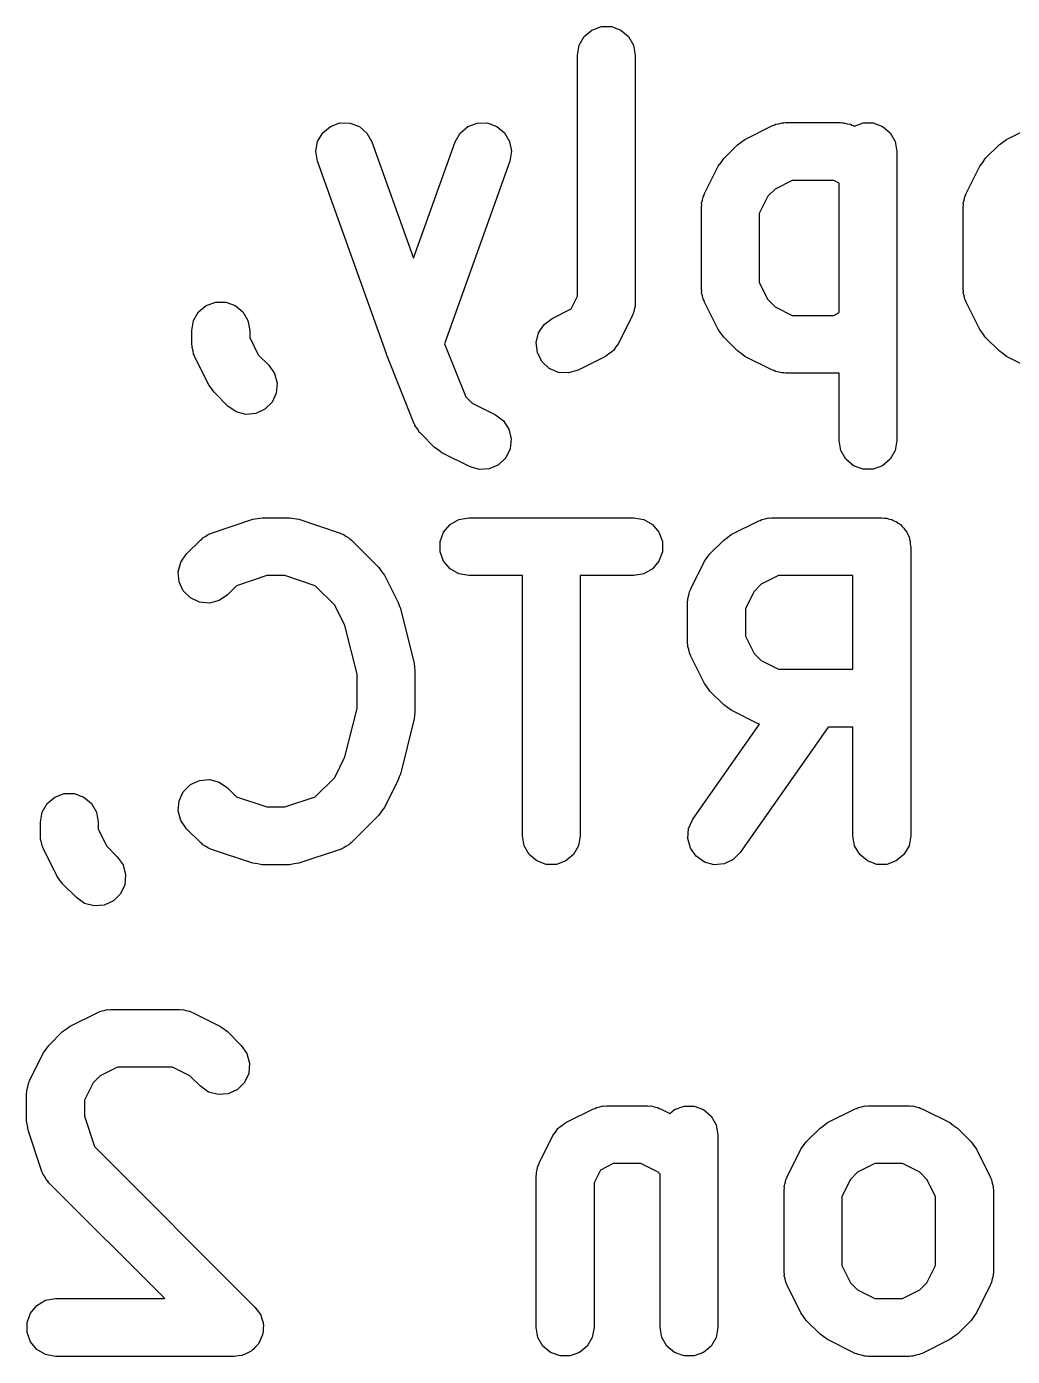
# Model space of a CAD drawing. Extents: x 51.7 to 143, y -96 to -37.9.
# Drawn here: x 78.03 to 83.14, y -75 to -68.1 of the extents above; entities that cross this region are included whole.
import ezdxf

# ---------------------------------------------------------------- set-up
doc = ezdxf.new("R2010")
doc.units = 0
doc.header["$MEASUREMENT"] = 0
doc.layers.add('BLACK', color=7, linetype='CONTINUOUS')

msp = doc.modelspace()

# ---------------------------------------------------------------- linework, layer by layer
at = {"layer": 'BLACK', "linetype": 'CONTINUOUS'}
for p, q in [((80.9172, -68.1552), (80.9571, -68.1217)), ((80.9571, -68.1217), (81.0061, -68.1038)), ((81.0061, -68.1038), (81.0582, -68.1038)), ((81.0582, -68.1038), (81.1071, -68.1217)), ((81.1071, -68.1217), (81.147, -68.1552)), ((80.8821, -68.2516), (80.8912, -68.2003)), ((80.8912, -68.2003), (80.9172, -68.1552)), ((81.147, -68.1552), (81.1731, -68.2003)), ((81.1731, -68.2003), (81.1821, -68.2516)), ((80.8821, -69.5019), (80.8821, -68.2516)), ((81.1821, -68.2516), (81.1821, -69.5373)), ((79.5607, -68.6545), (79.6008, -68.6212)), ((79.6008, -68.6212), (79.6498, -68.6037)), ((79.6498, -68.6037), (79.7019, -68.604)), ((79.7019, -68.604), (79.7508, -68.6221)), ((79.7508, -68.6221), (79.7905, -68.6558)), ((80.2738, -68.6558), (80.3135, -68.6221)), ((80.3135, -68.6221), (80.3623, -68.604)), ((80.3623, -68.604), (80.4144, -68.6037)), ((80.4144, -68.6037), (80.4635, -68.6212)), ((80.4635, -68.6212), (80.5036, -68.6545)), ((81.7508, -68.6888), (81.8936, -68.6174)), ((81.8936, -68.6174), (81.9019, -68.6149)), ((81.9019, -68.6149), (81.9094, -68.6106)), ((81.9094, -68.6106), (81.9267, -68.6076)), ((81.9267, -68.6076), (81.9436, -68.6026)), ((81.9436, -68.6026), (81.9522, -68.6031)), ((81.9522, -68.6031), (81.9607, -68.6016)), ((81.9607, -68.6016), (82.2464, -68.6016)), ((82.2464, -68.6016), (82.2549, -68.6031)), ((82.2549, -68.6031), (82.2636, -68.6026)), ((82.2636, -68.6026), (82.2804, -68.6076)), ((82.2804, -68.6076), (82.2977, -68.6106)), ((82.2977, -68.6106), (82.3052, -68.6149)), ((82.3052, -68.6149), (82.3135, -68.6174)), ((82.3135, -68.6174), (82.3188, -68.62)), ((82.3188, -68.62), (82.3632, -68.6038)), ((82.3632, -68.6038), (82.4153, -68.6038)), ((82.4153, -68.6038), (82.4643, -68.6217)), ((82.4643, -68.6217), (82.5042, -68.6552)), ((83.1079, -68.6888), (83.2508, -68.6174)), ((79.525, -68.7507), (79.5344, -68.6994)), ((79.5344, -68.6994), (79.5607, -68.6545)), ((79.7905, -68.6558), (79.8163, -68.7011)), ((79.8163, -68.7011), (80.0321, -69.3056)), ((80.0321, -69.3056), (80.248, -68.7011)), ((80.248, -68.7011), (80.2738, -68.6558)), ((80.5036, -68.6545), (80.5299, -68.6994)), ((80.5299, -68.6994), (80.5393, -68.7507)), ((81.7315, -68.7031), (81.7508, -68.6888)), ((82.5042, -68.6552), (82.5302, -68.7003)), ((82.5302, -68.7003), (82.5393, -68.7516)), ((83.0886, -68.7032), (83.1079, -68.6888)), ((79.5337, -68.802), (79.525, -68.7507)), ((80.5393, -68.7507), (80.5305, -68.802)), ((81.6404, -68.7884), (81.7118, -68.7169)), ((81.7118, -68.7169), (81.7315, -68.7031)), ((82.5393, -68.7516), (82.5393, -70.2516)), ((82.9975, -68.7884), (83.0689, -68.7169)), ((83.0689, -68.7169), (83.0886, -68.7032)), ((79.8909, -69.802), (79.5337, -68.802)), ((80.5305, -68.802), (80.1925, -69.7486)), ((81.5408, -68.9702), (81.6123, -68.8273)), ((81.6123, -68.8273), (81.6266, -68.8081)), ((81.6266, -68.8081), (81.6404, -68.7884)), ((82.898, -68.9702), (82.9694, -68.8273)), ((82.9694, -68.8273), (82.9837, -68.8081)), ((82.9837, -68.8081), (82.9975, -68.7884)), ((81.9961, -68.9016), (81.9067, -68.9463)), ((82.211, -68.9016), (81.9961, -68.9016)), ((82.2393, -68.9157), (82.211, -68.9016)), ((81.5384, -68.9785), (81.5408, -68.9702)), ((81.9067, -68.9463), (81.8697, -68.9833)), ((82.2393, -69.5874), (82.2393, -68.9157)), ((82.8955, -68.9785), (82.898, -68.9702)), ((81.525, -69.0373), (81.5265, -69.0288)), ((81.525, -69.4659), (81.525, -69.0373)), ((81.526, -69.0201), (81.531, -69.0033)), ((81.5265, -69.0288), (81.526, -69.0201)), ((81.531, -69.0033), (81.534, -68.986)), ((81.534, -68.986), (81.5384, -68.9785)), ((81.8697, -68.9833), (81.825, -69.0727)), ((82.8821, -69.0373), (82.8836, -69.0288)), ((82.8821, -69.4659), (82.8821, -69.0373)), ((82.8831, -69.0201), (82.8881, -69.0033)), ((82.8836, -69.0288), (82.8831, -69.0201)), ((82.8881, -69.0033), (82.8912, -68.986)), ((82.8912, -68.986), (82.8955, -68.9785)), ((81.825, -69.0727), (81.825, -69.4304)), ((81.825, -69.4304), (81.8697, -69.5199)), ((80.8489, -69.5683), (80.8821, -69.5019)), ((81.5265, -69.4744), (81.525, -69.4659)), ((81.526, -69.483), (81.5265, -69.4744)), ((81.531, -69.4998), (81.526, -69.483)), ((81.534, -69.5172), (81.531, -69.4998)), ((81.5384, -69.5247), (81.534, -69.5172)), ((81.5408, -69.5329), (81.5384, -69.5247)), ((81.8697, -69.5199), (81.9067, -69.5569)), ((82.8836, -69.4744), (82.8821, -69.4659)), ((82.8831, -69.483), (82.8836, -69.4744)), ((82.8881, -69.4998), (82.8831, -69.483)), ((82.8912, -69.5172), (82.8881, -69.4998)), ((82.8955, -69.5247), (82.8912, -69.5172)), ((82.898, -69.5329), (82.8955, -69.5247)), ((78.8912, -69.6288), (78.9172, -69.5837)), ((78.9172, -69.5837), (78.9571, -69.5502)), ((78.9571, -69.5502), (79.0061, -69.5324)), ((79.0061, -69.5324), (79.0582, -69.5324)), ((79.0582, -69.5324), (79.1071, -69.5502)), ((79.1071, -69.5502), (79.147, -69.5837)), ((79.147, -69.5837), (79.1731, -69.6288)), ((80.7508, -69.6174), (80.8489, -69.5683)), ((81.1688, -69.5961), (81.1663, -69.6044)), ((81.1731, -69.5886), (81.1688, -69.5961)), ((81.1761, -69.5713), (81.1731, -69.5886)), ((81.1812, -69.5544), (81.1761, -69.5713)), ((81.1821, -69.5373), (81.1806, -69.5458)), ((81.1806, -69.5458), (81.1812, -69.5544)), ((81.6123, -69.6758), (81.5408, -69.5329)), ((81.9067, -69.5569), (81.9961, -69.6016)), ((82.211, -69.6016), (82.2393, -69.5874)), ((82.9694, -69.6758), (82.898, -69.5329)), ((78.8821, -69.6801), (78.8912, -69.6288)), ((79.1731, -69.6288), (79.1821, -69.6801)), ((80.6802, -69.6919), (80.7089, -69.6484)), ((80.7089, -69.6484), (80.7508, -69.6174)), ((81.1663, -69.6044), (81.0949, -69.7472)), ((81.9961, -69.6016), (82.211, -69.6016)), ((78.8821, -69.7516), (78.8821, -69.6801)), ((79.1821, -69.6801), (79.1821, -69.7162)), ((79.1821, -69.7162), (79.2268, -69.8056)), ((80.6681, -69.7426), (80.6802, -69.6919)), ((81.6266, -69.6951), (81.6123, -69.6758)), ((81.6404, -69.7148), (81.6266, -69.6951)), ((81.7118, -69.7862), (81.6404, -69.7148)), ((82.9837, -69.6951), (82.9694, -69.6758)), ((82.9975, -69.7148), (82.9837, -69.6951)), ((83.0689, -69.7862), (82.9975, -69.7148)), ((78.8836, -69.7601), (78.8821, -69.7516)), ((78.8831, -69.7687), (78.8836, -69.7601)), ((78.8881, -69.7856), (78.8831, -69.7687)), ((78.8912, -69.8029), (78.8881, -69.7856)), ((78.8955, -69.8104), (78.8912, -69.8029)), ((79.2268, -69.8056), (79.2811, -69.8598)), ((79.8913, -69.8028), (79.8909, -69.802)), ((79.8915, -69.8037), (79.8913, -69.8028)), ((79.8925, -69.8054), (79.8915, -69.8037)), ((79.8929, -69.8073), (79.8925, -69.8054)), ((80.1925, -69.7486), (80.3028, -70.0244)), ((80.6741, -69.7943), (80.6681, -69.7426)), ((80.6974, -69.8409), (80.6741, -69.7943)), ((81.0455, -69.8012), (81.0278, -69.8143)), ((81.0638, -69.7891), (81.0455, -69.8012)), ((81.0663, -69.7857), (81.0638, -69.7891)), ((81.0696, -69.7833), (81.0663, -69.7857)), ((81.0818, -69.7649), (81.0696, -69.7833)), ((81.0949, -69.7472), (81.0818, -69.7649)), ((81.7315, -69.8), (81.7118, -69.7862)), ((81.7508, -69.8143), (81.7315, -69.8)), ((83.0886, -69.8), (83.0689, -69.7862)), ((83.1079, -69.8143), (83.0886, -69.8)), ((78.898, -69.8187), (78.8955, -69.8104)), ((78.9694, -69.9615), (78.898, -69.8187)), ((79.2811, -69.8598), (79.3109, -69.9025)), ((80.0357, -70.1644), (79.8929, -69.8073)), ((80.7352, -69.8767), (80.6974, -69.8409)), ((81.0278, -69.8143), (80.8849, -69.8857)), ((81.8936, -69.8857), (81.7508, -69.8143)), ((83.2508, -69.8857), (83.1079, -69.8143)), ((79.3109, -69.9025), (79.3244, -69.9528)), ((80.783, -69.8975), (80.7352, -69.8767)), ((80.835, -69.9006), (80.783, -69.8975)), ((80.8849, -69.8857), (80.835, -69.9006)), ((81.9019, -69.8882), (81.8936, -69.8857)), ((81.9094, -69.8925), (81.9019, -69.8882)), ((81.9267, -69.8956), (81.9094, -69.8925)), ((81.9436, -69.9006), (81.9267, -69.8956)), ((81.9522, -69.9001), (81.9436, -69.9006)), ((81.9607, -69.9016), (81.9522, -69.9001)), ((82.2393, -69.9016), (81.9607, -69.9016)), ((82.2393, -70.2516), (82.2393, -69.9016)), ((78.9837, -69.9808), (78.9694, -69.9615)), ((78.9975, -70.0005), (78.9837, -69.9808)), ((79.0689, -70.0719), (78.9975, -70.0005)), ((79.3199, -70.0047), (79.2979, -70.0519)), ((79.3244, -69.9528), (79.3199, -70.0047)), ((79.1116, -70.1018), (79.0689, -70.0719)), ((79.2979, -70.0519), (79.261, -70.0887)), ((80.3028, -70.0244), (80.3353, -70.0569)), ((80.3353, -70.0569), (80.4564, -70.1174)), ((79.1619, -70.1153), (79.1116, -70.1018)), ((79.2138, -70.1107), (79.1619, -70.1153)), ((79.261, -70.0887), (79.2138, -70.1107)), ((80.4564, -70.1174), (80.4982, -70.1484)), ((80.4982, -70.1484), (80.5269, -70.1919)), ((80.038, -70.168), (80.0357, -70.1644)), ((80.0391, -70.1721), (80.038, -70.168)), ((80.0516, -70.1901), (80.0391, -70.1721)), ((80.0632, -70.2087), (80.0516, -70.1901)), ((80.0665, -70.2113), (80.0632, -70.2087)), ((80.0689, -70.2148), (80.0665, -70.2113)), ((80.1404, -70.2862), (80.0689, -70.2148)), ((80.5269, -70.1919), (80.539, -70.2426)), ((80.1601, -70.3), (80.1404, -70.2862)), ((80.539, -70.2426), (80.5331, -70.2943)), ((82.2483, -70.3029), (82.2393, -70.2516)), ((82.5393, -70.2516), (82.5302, -70.3029)), ((80.1793, -70.3143), (80.1601, -70.3)), ((80.3222, -70.3857), (80.1793, -70.3143)), ((80.5098, -70.3409), (80.4719, -70.3767)), ((80.5331, -70.2943), (80.5098, -70.3409)), ((82.2744, -70.348), (82.2483, -70.3029)), ((82.3143, -70.3815), (82.2744, -70.348)), ((82.5042, -70.348), (82.4643, -70.3815)), ((82.5302, -70.3029), (82.5042, -70.348)), ((80.3721, -70.4006), (80.3222, -70.3857)), ((80.4241, -70.3975), (80.3721, -70.4006)), ((80.4719, -70.3767), (80.4241, -70.3975)), ((82.3632, -70.3993), (82.3143, -70.3815)), ((82.4153, -70.3993), (82.3632, -70.3993)), ((82.4643, -70.3815), (82.4153, -70.3993)), ((78.9847, -70.7307), (79.199, -70.6593)), ((79.199, -70.6593), (79.2228, -70.6557)), ((79.2228, -70.6557), (79.2464, -70.6516)), ((79.2464, -70.6516), (79.3893, -70.6516)), ((79.3893, -70.6516), (79.413, -70.6557)), ((79.413, -70.6557), (79.4367, -70.6593)), ((79.4367, -70.6593), (79.651, -70.7307)), ((80.188, -70.7266), (80.2214, -70.6867)), ((80.2214, -70.6867), (80.2666, -70.6606)), ((80.2666, -70.6606), (80.3179, -70.6516)), ((80.3179, -70.6516), (81.175, -70.6516)), ((81.175, -70.6516), (81.2263, -70.6606)), ((81.2263, -70.6606), (81.2714, -70.6867)), ((81.2714, -70.6867), (81.3049, -70.7266)), ((81.6793, -70.7388), (81.8222, -70.6674)), ((81.8222, -70.6674), (81.8305, -70.6649)), ((81.8305, -70.6649), (81.838, -70.6606)), ((81.838, -70.6606), (81.8553, -70.6576)), ((81.8553, -70.6576), (81.8721, -70.6526)), ((81.8721, -70.6526), (81.8808, -70.6531)), ((81.8808, -70.6531), (81.8893, -70.6516)), ((81.8893, -70.6516), (82.4607, -70.6516)), ((82.4607, -70.6516), (82.4736, -70.6538)), ((82.4736, -70.6538), (82.4868, -70.6538)), ((82.4868, -70.6538), (82.4991, -70.6583)), ((82.4991, -70.6583), (82.512, -70.6606)), ((82.512, -70.6606), (82.5234, -70.6672)), ((82.5234, -70.6672), (82.5357, -70.6717)), ((82.5357, -70.6717), (82.5458, -70.6801)), ((82.5458, -70.6801), (82.5571, -70.6867)), ((82.5571, -70.6867), (82.5656, -70.6967)), ((82.5656, -70.6967), (82.5756, -70.7052)), ((78.8546, -70.8384), (78.9261, -70.7669)), ((78.9261, -70.7669), (78.9332, -70.762)), ((78.9332, -70.762), (78.9389, -70.7555)), ((78.9389, -70.7555), (78.9544, -70.7471)), ((78.9544, -70.7471), (78.9687, -70.7371)), ((78.9687, -70.7371), (78.9771, -70.7348)), ((78.9771, -70.7348), (78.9847, -70.7307)), ((79.651, -70.7307), (79.6586, -70.7348)), ((79.6586, -70.7348), (79.667, -70.7371)), ((79.667, -70.7371), (79.6814, -70.7471)), ((79.6814, -70.7471), (79.6968, -70.7555)), ((79.6968, -70.7555), (79.7026, -70.762)), ((79.7026, -70.762), (79.7096, -70.7669)), ((79.7096, -70.7669), (79.8525, -70.9098)), ((80.1701, -70.7755), (80.188, -70.7266)), ((81.3049, -70.7266), (81.3227, -70.7755)), ((81.5689, -70.8384), (81.6404, -70.7669)), ((81.6404, -70.7669), (81.66, -70.7531)), ((81.66, -70.7531), (81.6793, -70.7388)), ((82.5756, -70.7052), (82.5822, -70.7165)), ((82.5822, -70.7165), (82.5906, -70.7266)), ((82.5906, -70.7266), (82.5951, -70.7389)), ((82.5951, -70.7389), (82.6017, -70.7503)), ((82.6017, -70.7503), (82.6039, -70.7632)), ((82.6039, -70.7632), (82.6084, -70.7755)), ((78.8248, -70.881), (78.8546, -70.8384)), ((80.1701, -70.8276), (80.1701, -70.7755)), ((80.188, -70.8766), (80.1701, -70.8276)), ((81.3227, -70.8276), (81.3049, -70.8766)), ((81.3227, -70.7755), (81.3227, -70.8276)), ((81.5551, -70.8581), (81.5689, -70.8384)), ((82.6084, -70.7755), (82.6084, -70.7886)), ((82.6084, -70.7886), (82.6107, -70.8016)), ((82.6107, -70.8016), (82.6107, -72.3016)), ((78.8113, -70.9314), (78.8248, -70.881)), ((80.2214, -70.9165), (80.188, -70.8766)), ((81.3049, -70.8766), (81.2714, -70.9165)), ((81.4694, -71.0202), (81.5408, -70.8773)), ((81.5408, -70.8773), (81.5551, -70.8581)), ((78.8158, -70.9833), (78.8113, -70.9314)), ((79.2708, -70.9516), (79.1132, -71.0041)), ((79.3649, -70.9516), (79.2708, -70.9516)), ((79.5225, -71.0041), (79.3649, -70.9516)), ((79.8525, -70.9098), (79.8663, -70.9295)), ((79.8663, -70.9295), (79.8806, -70.9488)), ((79.8806, -70.9488), (79.952, -71.0916)), ((80.2666, -70.9425), (80.2214, -70.9165)), ((80.3179, -70.9516), (80.2666, -70.9425)), ((80.5964, -70.9516), (80.3179, -70.9516)), ((80.5964, -72.3016), (80.5964, -70.9516)), ((81.175, -70.9516), (80.8964, -70.9516)), ((80.8964, -70.9516), (80.8964, -72.3016)), ((81.2263, -70.9425), (81.175, -70.9516)), ((81.2714, -70.9165), (81.2263, -70.9425)), ((81.9247, -70.9516), (81.8353, -70.9963)), ((82.3107, -70.9516), (81.9247, -70.9516)), ((82.3107, -71.4373), (82.3107, -70.9516)), ((78.8378, -71.0305), (78.8158, -70.9833)), ((78.8747, -71.0673), (78.8378, -71.0305)), ((79.1132, -71.0041), (79.0668, -71.0505)), ((79.6231, -71.1047), (79.5225, -71.0041)), ((81.4596, -71.0533), (81.4626, -71.036)), ((81.4626, -71.036), (81.4669, -71.0285)), ((81.4669, -71.0285), (81.4694, -71.0202)), ((81.7983, -71.0333), (81.7536, -71.1227)), ((81.8353, -70.9963), (81.7983, -71.0333)), ((78.9219, -71.0893), (78.8747, -71.0673)), ((78.9738, -71.0939), (78.9219, -71.0893)), ((79.0241, -71.0804), (78.9738, -71.0939)), ((79.0668, -71.0505), (79.0241, -71.0804)), ((79.6763, -71.2111), (79.6231, -71.1047)), ((79.952, -71.0916), (79.9567, -71.1074)), ((79.9567, -71.1074), (79.9634, -71.1223)), ((81.4536, -71.0873), (81.4551, -71.0788)), ((81.4536, -71.3016), (81.4536, -71.0873)), ((81.4546, -71.0701), (81.4596, -71.0533)), ((81.4551, -71.0788), (81.4546, -71.0701)), ((79.9634, -71.1223), (80.0348, -71.408)), ((81.7536, -71.1227), (81.7536, -71.2662)), ((79.7393, -71.4629), (79.6763, -71.2111)), ((81.4551, -71.3101), (81.4536, -71.3016)), ((81.4546, -71.3187), (81.4551, -71.3101)), ((81.4596, -71.3356), (81.4546, -71.3187)), ((81.7536, -71.2662), (81.7983, -71.3556)), ((81.4626, -71.3529), (81.4596, -71.3356)), ((81.4669, -71.3604), (81.4626, -71.3529)), ((81.4694, -71.3687), (81.4669, -71.3604)), ((81.5408, -71.5115), (81.4694, -71.3687)), ((81.7983, -71.3556), (81.8353, -71.3926)), ((80.0348, -71.408), (80.0361, -71.4264)), ((80.0361, -71.4264), (80.0393, -71.4444)), ((80.0393, -71.4444), (80.0393, -71.6587)), ((81.8353, -71.3926), (81.9247, -71.4373)), ((81.9247, -71.4373), (82.3107, -71.4373)), ((79.7393, -71.6402), (79.7393, -71.4629)), ((81.5551, -71.5308), (81.5408, -71.5115)), ((81.5689, -71.5505), (81.5551, -71.5308)), ((81.6404, -71.6219), (81.5689, -71.5505)), ((79.6763, -71.8921), (79.7393, -71.6402)), ((80.0393, -71.6587), (80.0361, -71.6768)), ((81.66, -71.6357), (81.6404, -71.6219)), ((81.6793, -71.65), (81.66, -71.6357)), ((81.8222, -71.7214), (81.6793, -71.65)), ((80.0348, -71.6951), (79.9634, -71.9808)), ((80.0361, -71.6768), (80.0348, -71.6951)), ((81.4807, -72.2156), (81.8258, -71.7225)), ((81.8258, -71.7225), (81.8222, -71.7214)), ((82.1817, -71.7373), (81.7265, -72.3876)), ((82.3107, -71.7373), (82.1817, -71.7373)), ((82.3107, -72.3016), (82.3107, -71.7373)), ((79.6231, -71.9984), (79.6763, -71.8921)), ((78.9219, -72.0138), (78.9738, -72.0093)), ((78.9738, -72.0093), (79.0241, -72.0228)), ((79.5225, -72.099), (79.6231, -71.9984)), ((79.952, -72.0115), (79.8806, -72.1544)), ((79.9567, -71.9958), (79.952, -72.0115)), ((79.9634, -71.9808), (79.9567, -71.9958)), ((78.8158, -72.1199), (78.8378, -72.0727)), ((78.8378, -72.0727), (78.8747, -72.0358)), ((78.8747, -72.0358), (78.9219, -72.0138)), ((79.0241, -72.0228), (79.0668, -72.0526)), ((79.0668, -72.0526), (79.1132, -72.099)), ((78.1055, -72.1788), (78.1315, -72.1337)), ((78.1315, -72.1337), (78.1714, -72.1002)), ((78.1714, -72.1002), (78.2204, -72.0824)), ((78.2204, -72.0824), (78.2725, -72.0824)), ((78.2725, -72.0824), (78.3214, -72.1002)), ((78.3214, -72.1002), (78.3613, -72.1337)), ((78.3613, -72.1337), (78.3874, -72.1788)), ((78.8113, -72.1718), (78.8158, -72.1199)), ((79.1132, -72.099), (79.2708, -72.1516)), ((79.3649, -72.1516), (79.5225, -72.099)), ((78.0964, -72.2301), (78.1055, -72.1788)), ((78.3874, -72.1788), (78.3964, -72.2301)), ((78.8248, -72.2221), (78.8113, -72.1718)), ((79.2708, -72.1516), (79.3649, -72.1516)), ((79.8525, -72.1934), (79.7096, -72.3362)), ((79.8663, -72.1737), (79.8525, -72.1934)), ((79.8806, -72.1544), (79.8663, -72.1737)), ((81.4587, -72.2628), (81.4807, -72.2156)), ((78.0964, -72.3016), (78.0964, -72.2301)), ((78.3964, -72.2301), (78.3964, -72.2662)), ((78.3964, -72.2662), (78.4411, -72.3556)), ((78.8546, -72.2648), (78.8248, -72.2221)), ((78.9261, -72.3362), (78.8546, -72.2648)), ((81.4541, -72.3147), (81.4587, -72.2628)), ((78.0979, -72.3101), (78.0964, -72.3016)), ((78.0974, -72.3187), (78.0979, -72.3101)), ((78.1024, -72.3356), (78.0974, -72.3187)), ((78.1055, -72.3529), (78.1024, -72.3356)), ((78.1098, -72.3604), (78.1055, -72.3529)), ((78.4411, -72.3556), (78.4954, -72.4098)), ((78.9332, -72.3412), (78.9261, -72.3362)), ((78.9389, -72.3476), (78.9332, -72.3412)), ((78.9544, -72.356), (78.9389, -72.3476)), ((78.9687, -72.3661), (78.9544, -72.356)), ((79.6814, -72.356), (79.667, -72.3661)), ((79.6968, -72.3476), (79.6814, -72.356)), ((79.7026, -72.3412), (79.6968, -72.3476)), ((79.7096, -72.3362), (79.7026, -72.3412)), ((80.6055, -72.3529), (80.5964, -72.3016)), ((80.6315, -72.398), (80.6055, -72.3529)), ((80.8874, -72.3529), (80.8613, -72.398)), ((80.8964, -72.3016), (80.8874, -72.3529)), ((81.4676, -72.365), (81.4541, -72.3147)), ((82.3198, -72.3529), (82.3107, -72.3016)), ((82.3458, -72.398), (82.3198, -72.3529)), ((82.6017, -72.3529), (82.5756, -72.398)), ((82.6107, -72.3016), (82.6017, -72.3529)), ((78.1123, -72.3687), (78.1098, -72.3604)), ((78.1837, -72.5115), (78.1123, -72.3687)), ((78.4954, -72.4098), (78.5252, -72.4525)), ((78.9771, -72.3683), (78.9687, -72.3661)), ((78.9847, -72.3724), (78.9771, -72.3683)), ((79.199, -72.4439), (78.9847, -72.3724)), ((79.651, -72.3724), (79.4367, -72.4439)), ((79.6586, -72.3683), (79.651, -72.3724)), ((79.667, -72.3661), (79.6586, -72.3683)), ((80.6714, -72.4315), (80.6315, -72.398)), ((80.8613, -72.398), (80.8214, -72.4315)), ((81.4975, -72.4077), (81.4676, -72.365)), ((81.5402, -72.4375), (81.4975, -72.4077)), ((81.6896, -72.4244), (81.6424, -72.4465)), ((81.7265, -72.3876), (81.6896, -72.4244)), ((82.3857, -72.4315), (82.3458, -72.398)), ((82.5756, -72.398), (82.5357, -72.4315)), ((78.5252, -72.4525), (78.5387, -72.5028)), ((79.2228, -72.4474), (79.199, -72.4439)), ((79.2464, -72.4516), (79.2228, -72.4474)), ((79.3893, -72.4516), (79.2464, -72.4516)), ((79.413, -72.4474), (79.3893, -72.4516)), ((79.4367, -72.4439), (79.413, -72.4474)), ((80.7204, -72.4493), (80.6714, -72.4315)), ((80.7725, -72.4493), (80.7204, -72.4493)), ((80.8214, -72.4315), (80.7725, -72.4493)), ((81.5905, -72.451), (81.5402, -72.4375)), ((81.6424, -72.4465), (81.5905, -72.451)), ((82.4347, -72.4493), (82.3857, -72.4315)), ((82.4868, -72.4493), (82.4347, -72.4493)), ((82.5357, -72.4315), (82.4868, -72.4493)), ((78.198, -72.5308), (78.1837, -72.5115)), ((78.2118, -72.5505), (78.198, -72.5308)), ((78.2832, -72.6219), (78.2118, -72.5505)), ((78.5342, -72.5547), (78.5122, -72.6019)), ((78.5387, -72.5028), (78.5342, -72.5547)), ((78.3259, -72.6518), (78.2832, -72.6219)), ((78.5122, -72.6019), (78.4753, -72.6387)), ((78.3762, -72.6653), (78.3259, -72.6518)), ((78.4281, -72.6607), (78.3762, -72.6653)), ((78.4753, -72.6387), (78.4281, -72.6607)), ((78.2508, -73.2888), (78.3936, -73.2174)), ((78.3936, -73.2174), (78.4019, -73.2149)), ((78.4019, -73.2149), (78.4094, -73.2106)), ((78.4094, -73.2106), (78.4267, -73.2076)), ((78.4267, -73.2076), (78.4436, -73.2026)), ((78.4436, -73.2026), (78.4522, -73.2031)), ((78.4522, -73.2031), (78.4607, -73.2016)), ((78.4607, -73.2016), (78.8179, -73.2016)), ((78.8179, -73.2016), (78.8264, -73.2031)), ((78.8264, -73.2031), (78.835, -73.2026)), ((78.835, -73.2026), (78.8518, -73.2076)), ((78.8518, -73.2076), (78.8692, -73.2106)), ((78.8692, -73.2106), (78.8767, -73.2149)), ((78.8767, -73.2149), (78.8849, -73.2174)), ((78.8849, -73.2174), (79.0278, -73.2888)), ((78.1404, -73.3884), (78.2118, -73.3169)), ((78.2118, -73.3169), (78.2315, -73.3031)), ((78.2315, -73.3031), (78.2508, -73.2888)), ((79.0278, -73.2888), (79.0471, -73.3031)), ((79.0471, -73.3031), (79.0668, -73.3169)), ((79.0668, -73.3169), (79.1382, -73.3884)), ((78.1266, -73.408), (78.1404, -73.3884)), ((79.1382, -73.3884), (79.1681, -73.431)), ((78.0408, -73.5702), (78.1123, -73.4273)), ((78.1123, -73.4273), (78.1266, -73.408)), ((79.1681, -73.431), (79.1816, -73.4814)), ((78.4961, -73.5016), (78.4067, -73.5463)), ((78.7824, -73.5016), (78.4961, -73.5016)), ((78.8719, -73.5463), (78.7824, -73.5016)), ((79.1816, -73.4814), (79.177, -73.5333)), ((78.031, -73.6033), (78.034, -73.586)), ((78.034, -73.586), (78.0384, -73.5785)), ((78.0384, -73.5785), (78.0408, -73.5702)), ((78.3697, -73.5833), (78.325, -73.6727)), ((78.4067, -73.5463), (78.3697, -73.5833)), ((78.9261, -73.6005), (78.8719, -73.5463)), ((79.155, -73.5805), (79.1182, -73.6173)), ((79.177, -73.5333), (79.155, -73.5805)), ((78.025, -73.6373), (78.0265, -73.6288)), ((78.025, -73.7801), (78.025, -73.6373)), ((78.026, -73.6201), (78.031, -73.6033)), ((78.0265, -73.6288), (78.026, -73.6201)), ((78.9687, -73.6304), (78.9261, -73.6005)), ((79.0191, -73.6439), (78.9687, -73.6304)), ((79.071, -73.6393), (79.0191, -73.6439)), ((79.1182, -73.6173), (79.071, -73.6393)), ((78.325, -73.6727), (78.325, -73.7558)), ((80.8222, -73.7888), (80.9651, -73.7174)), ((80.9651, -73.7174), (80.9733, -73.7149)), ((80.9733, -73.7149), (80.9808, -73.7106)), ((80.9808, -73.7106), (80.9981, -73.7076)), ((80.9981, -73.7076), (81.015, -73.7026)), ((81.015, -73.7026), (81.0236, -73.7031)), ((81.0236, -73.7031), (81.0321, -73.7016)), ((81.0321, -73.7016), (81.2464, -73.7016)), ((81.2464, -73.7016), (81.2549, -73.7031)), ((81.2549, -73.7031), (81.2636, -73.7026)), ((81.2636, -73.7026), (81.2804, -73.7076)), ((81.2804, -73.7076), (81.2977, -73.7106)), ((81.2977, -73.7106), (81.3052, -73.7149)), ((81.3052, -73.7149), (81.3135, -73.7174)), ((81.3135, -73.7174), (81.3619, -73.7416)), ((81.3619, -73.7416), (81.3857, -73.7217)), ((81.3857, -73.7217), (81.4347, -73.7039)), ((81.4347, -73.7039), (81.4868, -73.7039)), ((81.4868, -73.7039), (81.5357, -73.7217)), ((81.5357, -73.7217), (81.5756, -73.7552)), ((82.1793, -73.7888), (82.3222, -73.7174)), ((82.3222, -73.7174), (82.3305, -73.7149)), ((82.3305, -73.7149), (82.338, -73.7106)), ((82.338, -73.7106), (82.3553, -73.7076)), ((82.3553, -73.7076), (82.3721, -73.7026)), ((82.3721, -73.7026), (82.3808, -73.7031)), ((82.3808, -73.7031), (82.3893, -73.7016)), ((82.3893, -73.7016), (82.6036, -73.7016)), ((82.6036, -73.7016), (82.6121, -73.7031)), ((82.6121, -73.7031), (82.6207, -73.7026)), ((82.6207, -73.7026), (82.6376, -73.7076)), ((82.6376, -73.7076), (82.6549, -73.7106)), ((82.6549, -73.7106), (82.6624, -73.7149)), ((82.6624, -73.7149), (82.6707, -73.7174)), ((82.6707, -73.7174), (82.8135, -73.7888)), ((78.0292, -73.8038), (78.025, -73.7801)), ((78.0327, -73.8276), (78.0292, -73.8038)), ((78.325, -73.7558), (78.3775, -73.9134)), ((80.7862, -73.8141), (80.8045, -73.8019)), ((80.8045, -73.8019), (80.8222, -73.7888)), ((81.5756, -73.7552), (81.6017, -73.8003)), ((81.6017, -73.8003), (81.6107, -73.8516)), ((82.1404, -73.8169), (82.16, -73.8032)), ((82.16, -73.8032), (82.1793, -73.7888)), ((82.8135, -73.7888), (82.8328, -73.8031)), ((82.8328, -73.8031), (82.8525, -73.8169)), ((78.1041, -74.0419), (78.0327, -73.8276)), ((80.6837, -73.9988), (80.7551, -73.8559)), ((80.7551, -73.8559), (80.7682, -73.8382)), ((80.7682, -73.8382), (80.7804, -73.8199)), ((80.7804, -73.8199), (80.7837, -73.8174)), ((80.7837, -73.8174), (80.7862, -73.8141)), ((81.6107, -73.8516), (81.6107, -74.8516)), ((82.0689, -73.8884), (82.1404, -73.8169)), ((82.8525, -73.8169), (82.9239, -73.8884)), ((78.3775, -73.9134), (79.2096, -74.7455)), ((81.9694, -74.0702), (82.0408, -73.9273)), ((82.0408, -73.9273), (82.0551, -73.9081)), ((82.0551, -73.9081), (82.0689, -73.8884)), ((82.9239, -73.8884), (82.9377, -73.908)), ((82.9377, -73.908), (82.952, -73.9273)), ((82.952, -73.9273), (83.0234, -74.0702)), ((80.6769, -74.0146), (80.6812, -74.0071)), ((80.6812, -74.0071), (80.6837, -73.9988)), ((81.0676, -74.0016), (81.0011, -74.0348)), ((81.211, -74.0016), (81.0676, -74.0016)), ((81.3004, -74.0463), (81.211, -74.0016)), ((82.4247, -74.0016), (82.3353, -74.0463)), ((82.5682, -74.0016), (82.4247, -74.0016)), ((82.6576, -74.0463), (82.5682, -74.0016)), ((78.1082, -74.0495), (78.1041, -74.0419)), ((78.1105, -74.0578), (78.1082, -74.0495)), ((78.1206, -74.0722), (78.1105, -74.0578)), ((78.1289, -74.0877), (78.1206, -74.0722)), ((80.6679, -74.0659), (80.6694, -74.0573)), ((80.6679, -74.8516), (80.6679, -74.0659)), ((80.6688, -74.0487), (80.6739, -74.0319)), ((80.6694, -74.0573), (80.6688, -74.0487)), ((80.6739, -74.0319), (80.6769, -74.0146)), ((81.0011, -74.0348), (80.9679, -74.1013)), ((81.3107, -74.0566), (81.3004, -74.0463)), ((81.3107, -74.8516), (81.3107, -74.0566)), ((81.9626, -74.086), (81.9669, -74.0785)), ((81.9669, -74.0785), (81.9694, -74.0702)), ((82.3353, -74.0463), (82.2983, -74.0833)), ((82.6946, -74.0833), (82.6576, -74.0463)), ((83.0234, -74.0702), (83.0259, -74.0785)), ((83.0259, -74.0785), (83.0302, -74.086)), ((78.1354, -74.0934), (78.1289, -74.0877)), ((78.1404, -74.1005), (78.1354, -74.0934)), ((78.7414, -74.7016), (78.1404, -74.1005)), ((80.9679, -74.1013), (80.9679, -74.8516)), ((81.9536, -74.1373), (81.9551, -74.1288)), ((81.9536, -74.5659), (81.9536, -74.1373)), ((81.9546, -74.1201), (81.9596, -74.1033)), ((81.9551, -74.1288), (81.9546, -74.1201)), ((81.9596, -74.1033), (81.9626, -74.086)), ((82.2983, -74.0833), (82.2536, -74.1727)), ((82.7393, -74.1727), (82.6946, -74.0833)), ((83.0302, -74.086), (83.0333, -74.1033)), ((83.0333, -74.1033), (83.0383, -74.1201)), ((83.0383, -74.1201), (83.0378, -74.1288)), ((83.0378, -74.1288), (83.0393, -74.1373)), ((83.0393, -74.1373), (83.0393, -74.5659)), ((82.2536, -74.1727), (82.2536, -74.5304)), ((82.7393, -74.5304), (82.7393, -74.1727)), ((82.2536, -74.5304), (82.2983, -74.6199)), ((82.6946, -74.6199), (82.7393, -74.5304)), ((81.9551, -74.5744), (81.9536, -74.5659)), ((81.9546, -74.583), (81.9551, -74.5744)), ((81.9596, -74.5999), (81.9546, -74.583)), ((81.9626, -74.6172), (81.9596, -74.5999)), ((81.9669, -74.6247), (81.9626, -74.6172)), ((81.9694, -74.6329), (81.9669, -74.6247)), ((82.0408, -74.7758), (81.9694, -74.6329)), ((82.2983, -74.6199), (82.3353, -74.6569)), ((82.6576, -74.6569), (82.6946, -74.6199)), ((83.0234, -74.6329), (82.952, -74.7758)), ((83.0259, -74.6247), (83.0234, -74.6329)), ((83.0302, -74.6172), (83.0259, -74.6247)), ((83.0333, -74.5999), (83.0302, -74.6172)), ((83.0383, -74.583), (83.0333, -74.5999)), ((83.0393, -74.5659), (83.0378, -74.5744)), ((83.0378, -74.5744), (83.0383, -74.583)), ((78.1237, -74.7106), (78.175, -74.7016)), ((78.175, -74.7016), (78.7414, -74.7016)), ((82.3353, -74.6569), (82.4247, -74.7016)), ((82.4247, -74.7016), (82.5682, -74.7016)), ((82.5682, -74.7016), (82.6576, -74.6569)), ((78.0451, -74.7766), (78.0786, -74.7367)), ((78.0786, -74.7367), (78.1237, -74.7106)), ((79.2096, -74.7455), (79.2209, -74.7616)), ((79.2209, -74.7616), (79.2335, -74.7766)), ((78.0273, -74.8255), (78.0451, -74.7766)), ((78.0273, -74.8776), (78.0273, -74.8255)), ((79.2335, -74.7766), (79.2357, -74.7828)), ((79.2357, -74.7828), (79.2395, -74.7882)), ((79.2395, -74.7882), (79.2446, -74.8071)), ((79.2446, -74.8071), (79.2513, -74.8255)), ((79.2513, -74.8255), (79.2513, -74.8321)), ((79.2513, -74.8321), (79.253, -74.8385)), ((79.253, -74.8385), (79.2513, -74.858)), ((82.0551, -74.7951), (82.0408, -74.7758)), ((82.0689, -74.8148), (82.0551, -74.7951)), ((82.1404, -74.8862), (82.0689, -74.8148)), ((82.9239, -74.8148), (82.8525, -74.8862)), ((82.9377, -74.7951), (82.9239, -74.8148)), ((82.952, -74.7758), (82.9377, -74.7951)), ((78.0451, -74.9266), (78.0273, -74.8776)), ((79.2402, -74.9082), (79.2335, -74.9266)), ((79.2485, -74.8904), (79.2402, -74.9082)), ((79.249, -74.8838), (79.2485, -74.8904)), ((79.2513, -74.8776), (79.249, -74.8838)), ((79.2513, -74.858), (79.2513, -74.8776)), ((80.6769, -74.9029), (80.6679, -74.8516)), ((80.703, -74.948), (80.6769, -74.9029)), ((80.9588, -74.9029), (80.9328, -74.948)), ((80.9679, -74.8516), (80.9588, -74.9029)), ((81.3198, -74.9029), (81.3107, -74.8516)), ((81.3458, -74.948), (81.3198, -74.9029)), ((81.6017, -74.9029), (81.5756, -74.948)), ((81.6107, -74.8516), (81.6017, -74.9029)), ((82.16, -74.9), (82.1404, -74.8862)), ((82.1793, -74.9143), (82.16, -74.9)), ((82.8328, -74.9), (82.8135, -74.9143)), ((82.8525, -74.8862), (82.8328, -74.9)), ((78.0786, -74.9665), (78.0451, -74.9266)), ((78.1237, -74.9925), (78.0786, -74.9665)), ((79.1896, -74.9744), (79.1719, -74.9827)), ((79.1943, -74.9698), (79.1896, -74.9744)), ((79.2, -74.9665), (79.1943, -74.9698)), ((79.2126, -74.9515), (79.2, -74.9665)), ((79.2264, -74.9376), (79.2126, -74.9515)), ((79.2292, -74.9316), (79.2264, -74.9376)), ((79.2335, -74.9266), (79.2292, -74.9316)), ((80.7429, -74.9815), (80.703, -74.948)), ((80.9328, -74.948), (80.8929, -74.9815)), ((81.3857, -74.9815), (81.3458, -74.948)), ((81.5756, -74.948), (81.5357, -74.9815)), ((82.3222, -74.9857), (82.1793, -74.9143)), ((82.8135, -74.9143), (82.6707, -74.9857)), ((78.175, -75.0016), (78.1237, -74.9925)), ((79.1036, -75.0016), (78.175, -75.0016)), ((79.1229, -74.9982), (79.1036, -75.0016)), ((79.1424, -74.9965), (79.1229, -74.9982)), ((79.1484, -74.9937), (79.1424, -74.9965)), ((79.1549, -74.9925), (79.1484, -74.9937)), ((79.1719, -74.9827), (79.1549, -74.9925)), ((80.7918, -74.9993), (80.7429, -74.9815)), ((80.8439, -74.9993), (80.7918, -74.9993)), ((80.8929, -74.9815), (80.8439, -74.9993)), ((81.4347, -74.9993), (81.3857, -74.9815)), ((81.4868, -74.9993), (81.4347, -74.9993)), ((81.5357, -74.9815), (81.4868, -74.9993)), ((82.3305, -74.9882), (82.3222, -74.9857)), ((82.338, -74.9925), (82.3305, -74.9882)), ((82.3553, -74.9956), (82.338, -74.9925)), ((82.3721, -75.0006), (82.3553, -74.9956)), ((82.3808, -75.0001), (82.3721, -75.0006)), ((82.3893, -75.0016), (82.3808, -75.0001)), ((82.6036, -75.0016), (82.3893, -75.0016)), ((82.6121, -75.0001), (82.6036, -75.0016)), ((82.6207, -75.0006), (82.6121, -75.0001)), ((82.6376, -74.9956), (82.6207, -75.0006)), ((82.6549, -74.9925), (82.6376, -74.9956)), ((82.6624, -74.9882), (82.6549, -74.9925)), ((82.6707, -74.9857), (82.6624, -74.9882))]:
    msp.add_line(p, q, dxfattribs=at)

doc.saveas('drawing.dxf')
